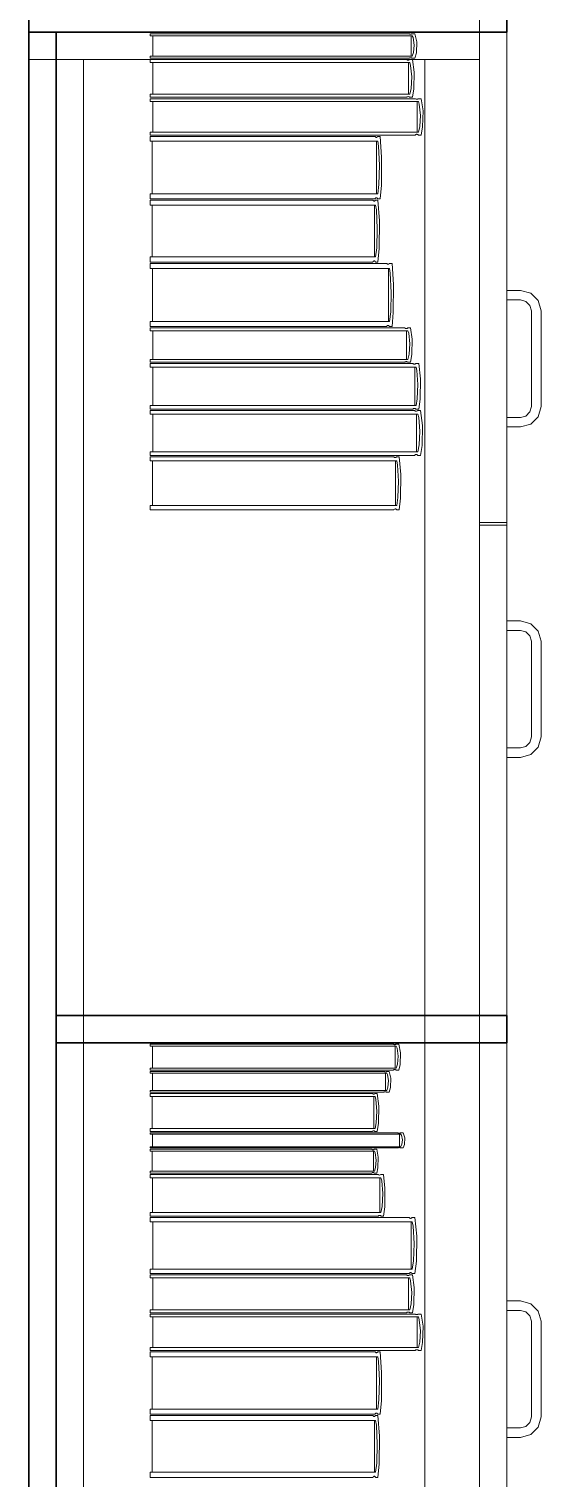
# Model space of a CAD drawing. Header units: inches. Extents: x -38 to 5698, y -33 to 92.
# Drawn here: x 292.311 to 292.686, y 17.885 to 18.946 of the extents above; entities that cross this region are included whole.
import ezdxf

# ---------------------------------------------------------------- set-up
doc = ezdxf.new("R2010")
doc.units = ezdxf.units.IN
doc.header["$MEASUREMENT"] = 0
doc.set_wipeout_variables(frame=1)
doc.linetypes.add('Wipeout_Contour', pattern=[1, 0, -1])
doc.layers.add('Interior - Mobiliario', color=7, linetype='Continuous')

msp = doc.modelspace()

# ---------------------------------------------------------------- linework, layer by layer
at = {"layer": 'Interior - Mobiliario', "color": 175, "linetype": 'Continuous', "lineweight": 13}
for p, q in [((292.3307, 18.9438), (292.3307, 17.4838)), ((292.6407, 18.9438), (292.3307, 18.9438)), ((292.6407, 17.4838), (292.6407, 18.9438)), ((292.5928, 18.9345), (292.5923, 18.929)), ((292.5944, 18.9288), (292.5947, 18.9368)), ((292.6007, 18.9238), (292.3507, 18.9238)), ((292.5914, 18.9263), (292.3994, 18.9263)), ((292.3994, 18.9263), (292.3994, 18.9249)), ((292.3994, 18.9249), (292.5891, 18.9249)), ((292.5873, 18.9239), (292.3994, 18.9239)), ((292.3994, 18.9239), (292.3994, 18.9217)), ((292.3994, 18.9217), (292.5896, 18.9217)), ((292.4013, 18.9217), (292.4013, 18.8984)), ((292.5874, 18.9238), (292.5873, 18.9239)), ((292.5877, 18.9236), (292.5874, 18.9238)), ((292.5879, 18.9235), (292.5877, 18.9236)), ((292.5882, 18.9234), (292.5879, 18.9235)), ((292.5885, 18.9234), (292.5882, 18.9234)), ((292.5888, 18.9235), (292.5885, 18.9234)), ((292.5886, 18.8984), (292.5886, 18.9217)), ((292.589, 18.9236), (292.5888, 18.9235)), ((292.5893, 18.9237), (292.589, 18.9236)), ((292.5891, 18.9249), (292.5893, 18.925)), ((292.5893, 18.925), (292.5895, 18.9251)), ((292.5894, 18.9239), (292.5893, 18.9237)), ((292.5915, 18.9239), (292.5894, 18.9239)), ((292.5895, 18.9251), (292.5898, 18.9252)), ((292.5896, 18.9217), (292.5902, 18.9196)), ((292.5898, 18.9252), (292.5901, 18.9252)), ((292.5901, 18.9252), (292.5904, 18.9252)), ((292.5904, 18.9252), (292.5906, 18.9251)), ((292.5906, 18.9251), (292.5909, 18.9251)), ((292.5909, 18.9251), (292.5911, 18.925)), ((292.5911, 18.925), (292.5913, 18.9249)), ((292.5913, 18.9249), (292.5934, 18.9249)), ((292.5923, 18.929), (292.5914, 18.9263)), ((292.5928, 18.9147), (292.5915, 18.9239)), ((292.5934, 18.9249), (292.5944, 18.9288)), ((292.6407, 18.9238), (292.6007, 18.9238)), ((292.5902, 18.9196), (292.591, 18.9111)), ((292.591, 18.9111), (292.5905, 18.9026)), ((292.5926, 18.9023), (292.5928, 18.9147)), ((292.5905, 18.9026), (292.5896, 18.8984)), ((292.5915, 18.8962), (292.5926, 18.9023)), ((292.5896, 18.8984), (292.3994, 18.8984)), ((292.3994, 18.8984), (292.3994, 18.8962)), ((292.3994, 18.8962), (292.5873, 18.8962)), ((292.5936, 18.8952), (292.3994, 18.8952)), ((292.3994, 18.8952), (292.3994, 18.8931)), ((292.3994, 18.8931), (292.596, 18.8931)), ((292.4013, 18.8931), (292.4013, 18.8708)), ((292.5873, 18.8962), (292.5875, 18.8964)), ((292.5875, 18.8964), (292.5877, 18.8965)), ((292.5877, 18.8965), (292.588, 18.8966)), ((292.588, 18.8966), (292.5883, 18.8967)), ((292.5883, 18.8967), (292.5885, 18.8967)), ((292.5885, 18.8967), (292.5888, 18.8966)), ((292.5888, 18.8966), (292.5891, 18.8965)), ((292.5891, 18.8965), (292.5893, 18.8963)), ((292.5893, 18.8963), (292.5894, 18.8962)), ((292.5894, 18.8962), (292.5915, 18.8962)), ((292.5937, 18.8951), (292.5936, 18.8952)), ((292.5939, 18.895), (292.5937, 18.8951)), ((292.5942, 18.8948), (292.5939, 18.895)), ((292.5945, 18.8948), (292.5942, 18.8948)), ((292.5948, 18.8948), (292.5945, 18.8948)), ((292.5951, 18.8948), (292.5948, 18.8948)), ((292.595, 18.8708), (292.595, 18.8931)), ((292.5954, 18.8949), (292.5951, 18.8948)), ((292.5956, 18.8951), (292.5954, 18.8949)), ((292.5958, 18.8952), (292.5956, 18.8951)), ((292.5979, 18.8952), (292.5958, 18.8952)), ((292.596, 18.8931), (292.5965, 18.8911)), ((292.5965, 18.8911), (292.5974, 18.8829)), ((292.5993, 18.8864), (292.5979, 18.8952)), ((292.5974, 18.8829), (292.5969, 18.8748)), ((292.599, 18.8745), (292.5993, 18.8864)), ((292.596, 18.8708), (292.3994, 18.8708)), ((292.3994, 18.8708), (292.3994, 18.8686)), ((292.3994, 18.8686), (292.5936, 18.8686)), ((292.5936, 18.8686), (292.5937, 18.8688)), ((292.5937, 18.8688), (292.594, 18.8689)), ((292.594, 18.8689), (292.5943, 18.869)), ((292.5943, 18.869), (292.5946, 18.8691)), ((292.5946, 18.8691), (292.5949, 18.8691)), ((292.5949, 18.8691), (292.5951, 18.869)), ((292.5951, 18.869), (292.5954, 18.8689)), ((292.5954, 18.8689), (292.5957, 18.8688)), ((292.5957, 18.8688), (292.5958, 18.8686)), ((292.5958, 18.8686), (292.5979, 18.8686)), ((292.5969, 18.8748), (292.596, 18.8708)), ((292.5979, 18.8686), (292.599, 18.8745)), ((292.5642, 18.8676), (292.3994, 18.8676)), ((292.3994, 18.8676), (292.3994, 18.864)), ((292.3994, 18.864), (292.5662, 18.864)), ((292.401, 18.864), (292.401, 18.8256)), ((292.5642, 18.8675), (292.5642, 18.8676)), ((292.5645, 18.8672), (292.5642, 18.8675)), ((292.5647, 18.867), (292.5645, 18.8672)), ((292.5649, 18.8669), (292.5647, 18.867)), ((292.5652, 18.8669), (292.5649, 18.8669)), ((292.5654, 18.867), (292.5652, 18.8669)), ((292.5653, 18.8256), (292.5653, 18.864)), ((292.5657, 18.8671), (292.5654, 18.867)), ((292.5659, 18.8674), (292.5657, 18.8671)), ((292.566, 18.8676), (292.5659, 18.8674)), ((292.5679, 18.8676), (292.566, 18.8676)), ((292.5662, 18.864), (292.5667, 18.8605)), ((292.5667, 18.8605), (292.5674, 18.8465)), ((292.569, 18.8524), (292.5679, 18.8676)), ((292.5688, 18.8319), (292.569, 18.8524)), ((292.5674, 18.8465), (292.5669, 18.8324)), ((292.5669, 18.8324), (292.5662, 18.8256)), ((292.5679, 18.8219), (292.5688, 18.8319)), ((292.5662, 18.8256), (292.3994, 18.8256)), ((292.3994, 18.8256), (292.3994, 18.8219)), ((292.3994, 18.8219), (292.5642, 18.8219)), ((292.5626, 18.8209), (292.3994, 18.8209)), ((292.3994, 18.8209), (292.3994, 18.8173)), ((292.3994, 18.8173), (292.5646, 18.8173)), ((292.401, 18.8173), (292.401, 18.7793)), ((292.5627, 18.8207), (292.5626, 18.8209)), ((292.5629, 18.8205), (292.5627, 18.8207)), ((292.5632, 18.8203), (292.5629, 18.8205)), ((292.5634, 18.8202), (292.5632, 18.8203)), ((292.5636, 18.8202), (292.5634, 18.8202)), ((292.5639, 18.8202), (292.5636, 18.8202)), ((292.5638, 18.7793), (292.5638, 18.8173)), ((292.5641, 18.8204), (292.5639, 18.8202)), ((292.5643, 18.8207), (292.5641, 18.8204)), ((292.5642, 18.8219), (292.5643, 18.8222)), ((292.5643, 18.8222), (292.5645, 18.8224)), ((292.5645, 18.8209), (292.5643, 18.8207)), ((292.5645, 18.8224), (292.5647, 18.8226)), ((292.5663, 18.8209), (292.5645, 18.8209)), ((292.5646, 18.8173), (292.5651, 18.8139)), ((292.5647, 18.8226), (292.565, 18.8227)), ((292.565, 18.8227), (292.5652, 18.8227)), ((292.5652, 18.8227), (292.5655, 18.8226)), ((292.5655, 18.8226), (292.5657, 18.8224)), ((292.5657, 18.8224), (292.5659, 18.8221)), ((292.5659, 18.8221), (292.566, 18.8219)), ((292.566, 18.8219), (292.5679, 18.8219)), ((292.5674, 18.8058), (292.5663, 18.8209)), ((292.5651, 18.8139), (292.5658, 18.8)), ((292.5672, 18.7856), (292.5674, 18.8058)), ((292.5658, 18.8), (292.5654, 18.786)), ((292.5654, 18.786), (292.5646, 18.7793)), ((292.5663, 18.7756), (292.5672, 18.7856)), ((292.5646, 18.7793), (292.3994, 18.7793)), ((292.3994, 18.7793), (292.3994, 18.7756)), ((292.3994, 18.7756), (292.5626, 18.7756)), ((292.5727, 18.7746), (292.3994, 18.7746)), ((292.3994, 18.7746), (292.3994, 18.7709)), ((292.5626, 18.7756), (292.5628, 18.7759)), ((292.5628, 18.7759), (292.563, 18.7761)), ((292.563, 18.7761), (292.5632, 18.7763)), ((292.5632, 18.7763), (292.5634, 18.7764)), ((292.5634, 18.7764), (292.5637, 18.7764)), ((292.5637, 18.7764), (292.5639, 18.7763)), ((292.5639, 18.7763), (292.5642, 18.7761)), ((292.5642, 18.7761), (292.5644, 18.7758)), ((292.5644, 18.7758), (292.5645, 18.7756)), ((292.5645, 18.7756), (292.5663, 18.7756)), ((292.5728, 18.7745), (292.5727, 18.7746)), ((292.573, 18.7742), (292.5728, 18.7745)), ((292.5732, 18.774), (292.573, 18.7742)), ((292.5735, 18.7739), (292.5732, 18.774)), ((292.5738, 18.7739), (292.5735, 18.7739)), ((292.574, 18.7739), (292.5738, 18.7739)), ((292.5743, 18.7741), (292.574, 18.7739)), ((292.5745, 18.7744), (292.5743, 18.7741)), ((292.5746, 18.7746), (292.5745, 18.7744)), ((292.5766, 18.7746), (292.5746, 18.7746)), ((292.5777, 18.7592), (292.5766, 18.7746)), ((292.3994, 18.7709), (292.5748, 18.7709)), ((292.4011, 18.7709), (292.4011, 18.732)), ((292.5739, 18.732), (292.5739, 18.7709)), ((292.5748, 18.7709), (292.5753, 18.7674)), ((292.5753, 18.7674), (292.576, 18.7532)), ((292.576, 18.7532), (292.5756, 18.739)), ((292.5775, 18.7385), (292.5777, 18.7592)), ((292.6707, 18.7548), (292.6607, 18.7548)), ((292.6607, 18.7548), (292.6607, 18.7478)), ((292.6782, 18.7527), (292.6707, 18.7548)), ((292.6837, 18.7473), (292.6782, 18.7527)), ((292.6607, 18.7478), (292.6707, 18.7478)), ((292.6707, 18.7478), (292.6747, 18.7467)), ((292.6747, 18.7467), (292.6776, 18.7438)), ((292.6776, 18.7438), (292.6787, 18.7398)), ((292.6857, 18.7398), (292.6837, 18.7473)), ((292.5748, 18.732), (292.3994, 18.732)), ((292.3994, 18.732), (292.3994, 18.7283)), ((292.5756, 18.739), (292.5748, 18.732)), ((292.5766, 18.7283), (292.5775, 18.7385)), ((292.6787, 18.7398), (292.6787, 18.6698)), ((292.6857, 18.6698), (292.6857, 18.7398)), ((292.3994, 18.7283), (292.5727, 18.7283)), ((292.5859, 18.7273), (292.3994, 18.7273)), ((292.3994, 18.7273), (292.3994, 18.7253)), ((292.3994, 18.7253), (292.5882, 18.7253)), ((292.4013, 18.7253), (292.4013, 18.7043)), ((292.5727, 18.7283), (292.5728, 18.7286)), ((292.5728, 18.7286), (292.573, 18.7288)), ((292.573, 18.7288), (292.5733, 18.729)), ((292.5733, 18.729), (292.5735, 18.7291)), ((292.5735, 18.7291), (292.5738, 18.7291)), ((292.5738, 18.7291), (292.5741, 18.729)), ((292.5741, 18.729), (292.5743, 18.7288)), ((292.5743, 18.7288), (292.5745, 18.7285)), ((292.5745, 18.7285), (292.5746, 18.7283)), ((292.5746, 18.7283), (292.5766, 18.7283)), ((292.586, 18.7272), (292.5859, 18.7273)), ((292.5863, 18.7271), (292.586, 18.7272)), ((292.5865, 18.727), (292.5863, 18.7271)), ((292.5868, 18.7269), (292.5865, 18.727)), ((292.5871, 18.7269), (292.5868, 18.7269)), ((292.5874, 18.727), (292.5871, 18.7269)), ((292.5873, 18.7043), (292.5873, 18.7253)), ((292.5876, 18.727), (292.5874, 18.727)), ((292.5879, 18.7272), (292.5876, 18.727)), ((292.588, 18.7273), (292.5879, 18.7272)), ((292.5901, 18.7273), (292.588, 18.7273)), ((292.5882, 18.7253), (292.5888, 18.7234)), ((292.5888, 18.7234), (292.5896, 18.7157)), ((292.5914, 18.719), (292.5901, 18.7273)), ((292.5896, 18.7157), (292.5891, 18.708)), ((292.5912, 18.7078), (292.5914, 18.719)), ((292.5882, 18.7043), (292.3994, 18.7043)), ((292.3994, 18.7043), (292.3994, 18.7023)), ((292.3994, 18.7023), (292.5859, 18.7023)), ((292.5918, 18.7013), (292.3994, 18.7013)), ((292.3994, 18.7013), (292.3994, 18.6986)), ((292.5859, 18.7023), (292.5861, 18.7024)), ((292.5861, 18.7024), (292.5863, 18.7025)), ((292.5863, 18.7025), (292.5866, 18.7026)), ((292.5866, 18.7026), (292.5869, 18.7027)), ((292.5869, 18.7027), (292.5872, 18.7027)), ((292.5872, 18.7027), (292.5874, 18.7026)), ((292.5874, 18.7026), (292.5877, 18.7025)), ((292.5877, 18.7025), (292.5879, 18.7024)), ((292.5879, 18.7024), (292.588, 18.7023)), ((292.588, 18.7023), (292.5901, 18.7023)), ((292.5891, 18.708), (292.5882, 18.7043)), ((292.5901, 18.7023), (292.5912, 18.7078)), ((292.592, 18.7011), (292.5918, 18.7013)), ((292.5922, 18.7009), (292.592, 18.7011)), ((292.5925, 18.7008), (292.5922, 18.7009)), ((292.5928, 18.7007), (292.5925, 18.7008)), ((292.593, 18.7007), (292.5928, 18.7007)), ((292.5933, 18.7008), (292.593, 18.7007)), ((292.5936, 18.7009), (292.5933, 18.7008)), ((292.5939, 18.7011), (292.5936, 18.7009)), ((292.594, 18.7013), (292.5939, 18.7011)), ((292.5962, 18.7013), (292.594, 18.7013)), ((292.5975, 18.6901), (292.5962, 18.7013)), ((292.3994, 18.6986), (292.5942, 18.6986)), ((292.4013, 18.6986), (292.4013, 18.6705)), ((292.5932, 18.6705), (292.5932, 18.6986)), ((292.5942, 18.6986), (292.5948, 18.6961)), ((292.5948, 18.6961), (292.5956, 18.6858)), ((292.5972, 18.6752), (292.5975, 18.6901)), ((292.5956, 18.6858), (292.5951, 18.6755)), ((292.5942, 18.6705), (292.3994, 18.6705)), ((292.3994, 18.6705), (292.3994, 18.6679)), ((292.3994, 18.6679), (292.5918, 18.6679)), ((292.5918, 18.6679), (292.592, 18.6681)), ((292.592, 18.6681), (292.5923, 18.6682)), ((292.5923, 18.6682), (292.5925, 18.6684)), ((292.5925, 18.6684), (292.5928, 18.6684)), ((292.5928, 18.6684), (292.5931, 18.6684)), ((292.5931, 18.6684), (292.5934, 18.6683)), ((292.5934, 18.6683), (292.5937, 18.6682)), ((292.5937, 18.6682), (292.5939, 18.668)), ((292.5939, 18.668), (292.594, 18.6679)), ((292.594, 18.6679), (292.5962, 18.6679)), ((292.5951, 18.6755), (292.5942, 18.6705)), ((292.5962, 18.6679), (292.5972, 18.6752)), ((292.6787, 18.6698), (292.6776, 18.6658)), ((292.6837, 18.6623), (292.6857, 18.6698)), ((292.5931, 18.6669), (292.3994, 18.6669)), ((292.3994, 18.6669), (292.3994, 18.6642)), ((292.3994, 18.6642), (292.5955, 18.6642)), ((292.4013, 18.6642), (292.4013, 18.6366)), ((292.5932, 18.6667), (292.5931, 18.6669)), ((292.5935, 18.6665), (292.5932, 18.6667)), ((292.5938, 18.6664), (292.5935, 18.6665)), ((292.594, 18.6663), (292.5938, 18.6664)), ((292.5943, 18.6663), (292.594, 18.6663)), ((292.5946, 18.6664), (292.5943, 18.6663)), ((292.5945, 18.6366), (292.5945, 18.6642)), ((292.5949, 18.6665), (292.5946, 18.6664)), ((292.5952, 18.6667), (292.5949, 18.6665)), ((292.5953, 18.6669), (292.5952, 18.6667)), ((292.5975, 18.6669), (292.5953, 18.6669)), ((292.5955, 18.6642), (292.5961, 18.6618)), ((292.5961, 18.6618), (292.5969, 18.6517)), ((292.5988, 18.6559), (292.5975, 18.6669)), ((292.6607, 18.6618), (292.6607, 18.6548)), ((292.6707, 18.6618), (292.6607, 18.6618)), ((292.6747, 18.6628), (292.6707, 18.6618)), ((292.6707, 18.6548), (292.6782, 18.6568)), ((292.6776, 18.6658), (292.6747, 18.6628)), ((292.6782, 18.6568), (292.6837, 18.6623)), ((292.5969, 18.6517), (292.5964, 18.6416)), ((292.5986, 18.6412), (292.5988, 18.6559)), ((292.6607, 18.6548), (292.6707, 18.6548)), ((292.5955, 18.6366), (292.3994, 18.6366)), ((292.3994, 18.6366), (292.3994, 18.634)), ((292.5964, 18.6416), (292.5955, 18.6366)), ((292.5975, 18.634), (292.5986, 18.6412)), ((292.3994, 18.634), (292.5931, 18.634)), ((292.5779, 18.633), (292.3994, 18.633)), ((292.3994, 18.633), (292.3994, 18.6299)), ((292.3994, 18.6299), (292.5801, 18.6299)), ((292.4012, 18.6299), (292.4012, 18.5972)), ((292.578, 18.6329), (292.5779, 18.633)), ((292.5782, 18.6326), (292.578, 18.6329)), ((292.5785, 18.6325), (292.5782, 18.6326)), ((292.5787, 18.6324), (292.5785, 18.6325)), ((292.579, 18.6324), (292.5787, 18.6324)), ((292.5793, 18.6324), (292.579, 18.6324)), ((292.5792, 18.5972), (292.5792, 18.6299)), ((292.5795, 18.6326), (292.5793, 18.6324)), ((292.5798, 18.6328), (292.5795, 18.6326)), ((292.5799, 18.633), (292.5798, 18.6328)), ((292.5819, 18.633), (292.5799, 18.633)), ((292.5801, 18.6299), (292.5806, 18.6269)), ((292.5806, 18.6269), (292.5814, 18.615)), ((292.5831, 18.62), (292.5819, 18.633)), ((292.5931, 18.634), (292.5933, 18.6342)), ((292.5933, 18.6342), (292.5935, 18.6344)), ((292.5935, 18.6344), (292.5938, 18.6345)), ((292.5938, 18.6345), (292.5941, 18.6346)), ((292.5941, 18.6346), (292.5944, 18.6345)), ((292.5944, 18.6345), (292.5947, 18.6345)), ((292.5947, 18.6345), (292.595, 18.6343)), ((292.595, 18.6343), (292.5952, 18.6341)), ((292.5952, 18.6341), (292.5953, 18.634)), ((292.5953, 18.634), (292.5975, 18.634)), ((292.5814, 18.615), (292.5809, 18.6031)), ((292.5829, 18.6027), (292.5831, 18.62)), ((292.5801, 18.5972), (292.3994, 18.5972)), ((292.3994, 18.5972), (292.3994, 18.5941)), ((292.3994, 18.5941), (292.5779, 18.5941)), ((292.5779, 18.5941), (292.578, 18.5943)), ((292.578, 18.5943), (292.5783, 18.5946)), ((292.5783, 18.5946), (292.5785, 18.5947)), ((292.5785, 18.5947), (292.5788, 18.5948)), ((292.5788, 18.5948), (292.5791, 18.5948)), ((292.5791, 18.5948), (292.5793, 18.5947)), ((292.5793, 18.5947), (292.5796, 18.5945)), ((292.5796, 18.5945), (292.5798, 18.5943)), ((292.5798, 18.5943), (292.5799, 18.5941)), ((292.5799, 18.5941), (292.5819, 18.5941)), ((292.5809, 18.6031), (292.5801, 18.5972)), ((292.5819, 18.5941), (292.5829, 18.6027)), ((292.6607, 18.5848), (292.6407, 18.5848)), ((292.6607, 18.5828), (292.6407, 18.5828)), ((292.6607, 18.5128), (292.6707, 18.5128)), ((292.6607, 18.5058), (292.6607, 18.5128)), ((292.6707, 18.5128), (292.6782, 18.5107)), ((292.6782, 18.5107), (292.6837, 18.5053)), ((292.6707, 18.5058), (292.6607, 18.5058)), ((292.6747, 18.5047), (292.6707, 18.5058)), ((292.6776, 18.5018), (292.6747, 18.5047)), ((292.6787, 18.4978), (292.6776, 18.5018)), ((292.6787, 18.4278), (292.6787, 18.4978)), ((292.6837, 18.5053), (292.6857, 18.4978)), ((292.6857, 18.4978), (292.6857, 18.4278)), ((292.6747, 18.4208), (292.6776, 18.4238)), ((292.6776, 18.4238), (292.6787, 18.4278)), ((292.6857, 18.4278), (292.6837, 18.4203)), ((292.6607, 18.4198), (292.6707, 18.4198)), ((292.6607, 18.4128), (292.6607, 18.4198)), ((292.6707, 18.4128), (292.6607, 18.4128)), ((292.6707, 18.4198), (292.6747, 18.4208)), ((292.6782, 18.4148), (292.6707, 18.4128)), ((292.6837, 18.4203), (292.6782, 18.4148)), ((292.581, 18.194), (292.5806, 18.1882)), ((292.5825, 18.188), (292.5828, 18.1964)), ((292.5797, 18.1853), (292.3994, 18.1853)), ((292.3994, 18.1853), (292.3994, 18.1838)), ((292.3994, 18.1838), (292.5775, 18.1838)), ((292.5707, 18.1828), (292.3994, 18.1828)), ((292.3994, 18.1828), (292.3994, 18.1816)), ((292.3994, 18.1816), (292.5728, 18.1816)), ((292.4011, 18.1816), (292.4011, 18.1689)), ((292.5708, 18.1828), (292.5707, 18.1828)), ((292.571, 18.1827), (292.5708, 18.1828)), ((292.5712, 18.1826), (292.571, 18.1827)), ((292.5715, 18.1826), (292.5712, 18.1826)), ((292.5718, 18.1826), (292.5715, 18.1826)), ((292.572, 18.1826), (292.5718, 18.1826)), ((292.5719, 18.1689), (292.5719, 18.1816)), ((292.5723, 18.1826), (292.572, 18.1826)), ((292.5725, 18.1827), (292.5723, 18.1826)), ((292.5726, 18.1828), (292.5725, 18.1827)), ((292.5745, 18.1828), (292.5726, 18.1828)), ((292.5728, 18.1816), (292.5733, 18.1805)), ((292.5733, 18.1805), (292.574, 18.1758)), ((292.5757, 18.1778), (292.5745, 18.1828)), ((292.5775, 18.1838), (292.5777, 18.1839)), ((292.5777, 18.1839), (292.5779, 18.184)), ((292.5779, 18.184), (292.5782, 18.1841)), ((292.5782, 18.1841), (292.5784, 18.1841)), ((292.5784, 18.1841), (292.5787, 18.1841)), ((292.5787, 18.1841), (292.579, 18.1841)), ((292.579, 18.1841), (292.5792, 18.184)), ((292.5792, 18.184), (292.5795, 18.1839)), ((292.5795, 18.1839), (292.5796, 18.1838)), ((292.5796, 18.1838), (292.5815, 18.1838)), ((292.5806, 18.1882), (292.5797, 18.1853)), ((292.5815, 18.1838), (292.5825, 18.188)), ((292.5728, 18.1689), (292.3994, 18.1689)), ((292.3994, 18.1689), (292.3994, 18.1677)), ((292.5736, 18.1712), (292.5728, 18.1689)), ((292.574, 18.1758), (292.5736, 18.1712)), ((292.5745, 18.1677), (292.5755, 18.171)), ((292.5755, 18.171), (292.5757, 18.1778)), ((292.3994, 18.1677), (292.5707, 18.1677)), ((292.5622, 18.1667), (292.3994, 18.1667)), ((292.3994, 18.1667), (292.3994, 18.1645)), ((292.3994, 18.1645), (292.5642, 18.1645)), ((292.401, 18.1645), (292.401, 18.141)), ((292.5623, 18.1666), (292.5622, 18.1667)), ((292.5625, 18.1664), (292.5623, 18.1666)), ((292.5627, 18.1663), (292.5625, 18.1664)), ((292.563, 18.1662), (292.5627, 18.1663)), ((292.5632, 18.1662), (292.563, 18.1662)), ((292.5634, 18.1663), (292.5632, 18.1662)), ((292.5633, 18.141), (292.5633, 18.1645)), ((292.5637, 18.1664), (292.5634, 18.1663)), ((292.5639, 18.1665), (292.5637, 18.1664)), ((292.564, 18.1667), (292.5639, 18.1665)), ((292.5658, 18.1667), (292.564, 18.1667)), ((292.5642, 18.1645), (292.5647, 18.1623)), ((292.5647, 18.1623), (292.5654, 18.1538)), ((292.567, 18.1574), (292.5658, 18.1667)), ((292.5707, 18.1677), (292.5708, 18.1678)), ((292.5708, 18.1678), (292.5711, 18.1678)), ((292.5711, 18.1678), (292.5713, 18.1679)), ((292.5713, 18.1679), (292.5716, 18.1679)), ((292.5716, 18.1679), (292.5718, 18.1679)), ((292.5718, 18.1679), (292.5721, 18.1679)), ((292.5721, 18.1679), (292.5723, 18.1678)), ((292.5723, 18.1678), (292.5725, 18.1677)), ((292.5725, 18.1677), (292.5726, 18.1677)), ((292.5726, 18.1677), (292.5745, 18.1677)), ((292.5654, 18.1538), (292.5649, 18.1452)), ((292.5668, 18.1449), (292.567, 18.1574)), ((292.5642, 18.141), (292.3994, 18.141)), ((292.3994, 18.141), (292.3994, 18.1388)), ((292.3994, 18.1388), (292.5622, 18.1388)), ((292.5807, 18.1378), (292.3994, 18.1378)), ((292.3994, 18.1378), (292.3994, 18.1369)), ((292.3994, 18.1369), (292.5829, 18.1369)), ((292.4012, 18.1369), (292.4012, 18.1277)), ((292.5622, 18.1388), (292.5623, 18.139)), ((292.5623, 18.139), (292.5625, 18.1391)), ((292.5625, 18.1391), (292.5628, 18.1392)), ((292.5628, 18.1392), (292.563, 18.1393)), ((292.563, 18.1393), (292.5633, 18.1393)), ((292.5633, 18.1393), (292.5635, 18.1392)), ((292.5635, 18.1392), (292.5637, 18.1391)), ((292.5637, 18.1391), (292.5639, 18.1389)), ((292.5639, 18.1389), (292.564, 18.1388)), ((292.564, 18.1388), (292.5658, 18.1388)), ((292.5649, 18.1452), (292.5642, 18.141)), ((292.5658, 18.1388), (292.5668, 18.1449)), ((292.5808, 18.1378), (292.5807, 18.1378)), ((292.581, 18.1377), (292.5808, 18.1378)), ((292.5813, 18.1376), (292.581, 18.1377)), ((292.5816, 18.1376), (292.5813, 18.1376)), ((292.5818, 18.1376), (292.5816, 18.1376)), ((292.5821, 18.1376), (292.5818, 18.1376)), ((292.582, 18.1277), (292.582, 18.1369)), ((292.5824, 18.1377), (292.5821, 18.1376)), ((292.5826, 18.1377), (292.5824, 18.1377)), ((292.5827, 18.1378), (292.5826, 18.1377)), ((292.5848, 18.1378), (292.5827, 18.1378)), ((292.5829, 18.1369), (292.5835, 18.1361)), ((292.586, 18.1341), (292.5848, 18.1378)), ((292.5829, 18.1277), (292.3994, 18.1277)), ((292.3994, 18.1277), (292.3994, 18.1268)), ((292.3994, 18.1268), (292.5807, 18.1268)), ((292.5617, 18.1258), (292.3994, 18.1258)), ((292.3994, 18.1258), (292.3994, 18.1244)), ((292.5618, 18.1257), (292.5617, 18.1258)), ((292.562, 18.1256), (292.5618, 18.1257)), ((292.5634, 18.1257), (292.5632, 18.1256)), ((292.5636, 18.1258), (292.5634, 18.1257)), ((292.5654, 18.1258), (292.5636, 18.1258)), ((292.5665, 18.12), (292.5654, 18.1258)), ((292.5807, 18.1268), (292.5808, 18.1268)), ((292.5808, 18.1268), (292.5811, 18.1269)), ((292.5811, 18.1269), (292.5813, 18.127)), ((292.5813, 18.127), (292.5816, 18.127)), ((292.5816, 18.127), (292.5819, 18.127)), ((292.5819, 18.127), (292.5822, 18.1269)), ((292.5822, 18.1269), (292.5824, 18.1269)), ((292.5824, 18.1269), (292.5826, 18.1268)), ((292.5826, 18.1268), (292.5827, 18.1268)), ((292.5827, 18.1268), (292.5848, 18.1268)), ((292.5838, 18.1293), (292.5829, 18.1277)), ((292.5835, 18.1361), (292.5842, 18.1327)), ((292.5842, 18.1327), (292.5838, 18.1293)), ((292.5848, 18.1268), (292.5858, 18.1292)), ((292.5858, 18.1292), (292.586, 18.1341)), ((292.3994, 18.1244), (292.5637, 18.1244)), ((292.401, 18.1244), (292.401, 18.1098)), ((292.5623, 18.1255), (292.562, 18.1256)), ((292.5625, 18.1255), (292.5623, 18.1255)), ((292.5628, 18.1255), (292.5625, 18.1255)), ((292.563, 18.1255), (292.5628, 18.1255)), ((292.5629, 18.1098), (292.5629, 18.1244)), ((292.5632, 18.1256), (292.563, 18.1255)), ((292.5637, 18.1244), (292.5642, 18.1231)), ((292.5642, 18.1231), (292.5649, 18.1178)), ((292.5649, 18.1178), (292.5645, 18.1124)), ((292.5663, 18.1122), (292.5665, 18.12)), ((292.5637, 18.1098), (292.3994, 18.1098)), ((292.3994, 18.1098), (292.3994, 18.1084)), ((292.3994, 18.1084), (292.5617, 18.1084)), ((292.5665, 18.1074), (292.3994, 18.1074)), ((292.3994, 18.1074), (292.3994, 18.105)), ((292.3994, 18.105), (292.5685, 18.105)), ((292.4011, 18.105), (292.4011, 18.0794)), ((292.5617, 18.1084), (292.5619, 18.1085)), ((292.5619, 18.1085), (292.5621, 18.1086)), ((292.5621, 18.1086), (292.5623, 18.1087)), ((292.5623, 18.1087), (292.5626, 18.1087)), ((292.5626, 18.1087), (292.5628, 18.1087)), ((292.5628, 18.1087), (292.563, 18.1087)), ((292.563, 18.1087), (292.5633, 18.1086)), ((292.5633, 18.1086), (292.5635, 18.1085)), ((292.5635, 18.1085), (292.5636, 18.1084)), ((292.5636, 18.1084), (292.5654, 18.1084)), ((292.5645, 18.1124), (292.5637, 18.1098)), ((292.5654, 18.1084), (292.5663, 18.1122)), ((292.5666, 18.1073), (292.5665, 18.1074)), ((292.5668, 18.1071), (292.5666, 18.1073)), ((292.567, 18.107), (292.5668, 18.1071)), ((292.5673, 18.1069), (292.567, 18.107)), ((292.5675, 18.1069), (292.5673, 18.1069)), ((292.5678, 18.107), (292.5675, 18.1069)), ((292.5677, 18.0794), (292.5677, 18.105)), ((292.568, 18.1071), (292.5678, 18.107)), ((292.5683, 18.1073), (292.568, 18.1071)), ((292.5684, 18.1074), (292.5683, 18.1073)), ((292.5703, 18.1074), (292.5684, 18.1074)), ((292.5685, 18.105), (292.5691, 18.1027)), ((292.5714, 18.0973), (292.5703, 18.1074)), ((292.5691, 18.1027), (292.5698, 18.0933)), ((292.5712, 18.0836), (292.5714, 18.0973)), ((292.5693, 18.0839), (292.5685, 18.0794)), ((292.5698, 18.0933), (292.5693, 18.0839)), ((292.5703, 18.0769), (292.5712, 18.0836)), ((292.5685, 18.0794), (292.3994, 18.0794)), ((292.3994, 18.0794), (292.3994, 18.0769)), ((292.3994, 18.0769), (292.5665, 18.0769)), ((292.5891, 18.0759), (292.3994, 18.0759)), ((292.3994, 18.0759), (292.3994, 18.0726)), ((292.3994, 18.0726), (292.5914, 18.0726)), ((292.4013, 18.0726), (292.4013, 18.0381)), ((292.5665, 18.0769), (292.5666, 18.0771)), ((292.5666, 18.0771), (292.5669, 18.0773)), ((292.5669, 18.0773), (292.5671, 18.0774)), ((292.5671, 18.0774), (292.5674, 18.0774)), ((292.5674, 18.0774), (292.5676, 18.0774)), ((292.5676, 18.0774), (292.5678, 18.0774)), ((292.5678, 18.0774), (292.5681, 18.0772)), ((292.5681, 18.0772), (292.5683, 18.077)), ((292.5683, 18.077), (292.5684, 18.0769)), ((292.5684, 18.0769), (292.5703, 18.0769)), ((292.5892, 18.0758), (292.5891, 18.0759)), ((292.5895, 18.0755), (292.5892, 18.0758)), ((292.5897, 18.0753), (292.5895, 18.0755)), ((292.59, 18.0752), (292.5897, 18.0753)), ((292.5903, 18.0752), (292.59, 18.0752)), ((292.5906, 18.0753), (292.5903, 18.0752)), ((292.5905, 18.0381), (292.5905, 18.0726)), ((292.5908, 18.0755), (292.5906, 18.0753)), ((292.5911, 18.0757), (292.5908, 18.0755)), ((292.5913, 18.0759), (292.5911, 18.0757)), ((292.5934, 18.0759), (292.5913, 18.0759)), ((292.5914, 18.0726), (292.592, 18.0695)), ((292.5947, 18.0622), (292.5934, 18.0759)), ((292.592, 18.0695), (292.5928, 18.0569)), ((292.5944, 18.0438), (292.5947, 18.0622)), ((292.5928, 18.0569), (292.5923, 18.0442)), ((292.5923, 18.0442), (292.5914, 18.0381)), ((292.5934, 18.0348), (292.5944, 18.0438)), ((292.5914, 18.0381), (292.3994, 18.0381)), ((292.3994, 18.0381), (292.3994, 18.0348)), ((292.3994, 18.0348), (292.5891, 18.0348)), ((292.5873, 18.0338), (292.3994, 18.0338)), ((292.3994, 18.0338), (292.3994, 18.0316)), ((292.3994, 18.0316), (292.5896, 18.0316)), ((292.4013, 18.0316), (292.4013, 18.0083)), ((292.5874, 18.0337), (292.5873, 18.0338)), ((292.5877, 18.0335), (292.5874, 18.0337)), ((292.5879, 18.0334), (292.5877, 18.0335)), ((292.5882, 18.0333), (292.5879, 18.0334)), ((292.5885, 18.0333), (292.5882, 18.0333)), ((292.5888, 18.0334), (292.5885, 18.0333)), ((292.5886, 18.0083), (292.5886, 18.0316)), ((292.589, 18.0335), (292.5888, 18.0334)), ((292.5893, 18.0336), (292.589, 18.0335)), ((292.5891, 18.0348), (292.5893, 18.035)), ((292.5893, 18.035), (292.5895, 18.0352)), ((292.5894, 18.0338), (292.5893, 18.0336)), ((292.5915, 18.0338), (292.5894, 18.0338)), ((292.5895, 18.0352), (292.5898, 18.0354)), ((292.5896, 18.0316), (292.5902, 18.0295)), ((292.5898, 18.0354), (292.5901, 18.0355)), ((292.5901, 18.0355), (292.5904, 18.0355)), ((292.5904, 18.0355), (292.5906, 18.0354)), ((292.5906, 18.0354), (292.5909, 18.0352)), ((292.5909, 18.0352), (292.5911, 18.0349)), ((292.5911, 18.0349), (292.5913, 18.0348)), ((292.5913, 18.0348), (292.5934, 18.0348)), ((292.5928, 18.0246), (292.5915, 18.0338)), ((292.5902, 18.0295), (292.591, 18.021)), ((292.591, 18.021), (292.5905, 18.0125)), ((292.5926, 18.0122), (292.5928, 18.0246)), ((292.5905, 18.0125), (292.5896, 18.0083)), ((292.5915, 18.0061), (292.5926, 18.0122)), ((292.6707, 18.0148), (292.6607, 18.0148)), ((292.6607, 18.0148), (292.6607, 18.0078)), ((292.6782, 18.0127), (292.6707, 18.0148)), ((292.6837, 18.0073), (292.6782, 18.0127)), ((292.5896, 18.0083), (292.3994, 18.0083)), ((292.3994, 18.0083), (292.3994, 18.0061)), ((292.3994, 18.0061), (292.5873, 18.0061)), ((292.5936, 18.0051), (292.3994, 18.0051)), ((292.3994, 18.0051), (292.3994, 18.003)), ((292.3994, 18.003), (292.596, 18.003)), ((292.4013, 18.003), (292.4013, 17.9807)), ((292.5873, 18.0061), (292.5875, 18.0063)), ((292.5875, 18.0063), (292.5877, 18.0064)), ((292.5877, 18.0064), (292.588, 18.0065)), ((292.588, 18.0065), (292.5883, 18.0066)), ((292.5883, 18.0066), (292.5885, 18.0066)), ((292.5885, 18.0066), (292.5888, 18.0065)), ((292.5888, 18.0065), (292.5891, 18.0064)), ((292.5891, 18.0064), (292.5893, 18.0062)), ((292.5893, 18.0062), (292.5894, 18.0061)), ((292.5894, 18.0061), (292.5915, 18.0061)), ((292.5937, 18.005), (292.5936, 18.0051)), ((292.5939, 18.0049), (292.5937, 18.005)), ((292.5942, 18.0047), (292.5939, 18.0049)), ((292.5945, 18.0047), (292.5942, 18.0047)), ((292.5948, 18.0047), (292.5945, 18.0047)), ((292.5951, 18.0047), (292.5948, 18.0047)), ((292.595, 17.9807), (292.595, 18.003)), ((292.5954, 18.0048), (292.5951, 18.0047)), ((292.5956, 18.005), (292.5954, 18.0048)), ((292.5958, 18.0051), (292.5956, 18.005)), ((292.5979, 18.0051), (292.5958, 18.0051)), ((292.596, 18.003), (292.5965, 18.001)), ((292.5965, 18.001), (292.5974, 17.9928)), ((292.5993, 17.9963), (292.5979, 18.0051)), ((292.6607, 18.0078), (292.6707, 18.0078)), ((292.6707, 18.0078), (292.6747, 18.0067)), ((292.6747, 18.0067), (292.6776, 18.0038)), ((292.6776, 18.0038), (292.6787, 17.9998)), ((292.6787, 17.9998), (292.6787, 17.9298)), ((292.6857, 17.9998), (292.6837, 18.0073)), ((292.6857, 17.9298), (292.6857, 17.9998)), ((292.5974, 17.9928), (292.5969, 17.9846)), ((292.599, 17.9844), (292.5993, 17.9963)), ((292.596, 17.9807), (292.3994, 17.9807)), ((292.3994, 17.9807), (292.3994, 17.9785)), ((292.3994, 17.9785), (292.5936, 17.9785)), ((292.5642, 17.9775), (292.3994, 17.9775)), ((292.3994, 17.9775), (292.3994, 17.9739)), ((292.5642, 17.9774), (292.5642, 17.9775)), ((292.5645, 17.9771), (292.5642, 17.9774)), ((292.5659, 17.9773), (292.5657, 17.977)), ((292.566, 17.9775), (292.5659, 17.9773)), ((292.5679, 17.9775), (292.566, 17.9775)), ((292.569, 17.9623), (292.5679, 17.9775)), ((292.5936, 17.9785), (292.5937, 17.9787)), ((292.5937, 17.9787), (292.594, 17.9788)), ((292.594, 17.9788), (292.5943, 17.9789)), ((292.5943, 17.9789), (292.5946, 17.979)), ((292.5946, 17.979), (292.5949, 17.979)), ((292.5949, 17.979), (292.5951, 17.9789)), ((292.5951, 17.9789), (292.5954, 17.9788)), ((292.5954, 17.9788), (292.5957, 17.9786)), ((292.5957, 17.9786), (292.5958, 17.9785)), ((292.5958, 17.9785), (292.5979, 17.9785)), ((292.5969, 17.9846), (292.596, 17.9807)), ((292.5979, 17.9785), (292.599, 17.9844)), ((292.3994, 17.9739), (292.5662, 17.9739)), ((292.401, 17.9739), (292.401, 17.9355)), ((292.5647, 17.9769), (292.5645, 17.9771)), ((292.5649, 17.9768), (292.5647, 17.9769)), ((292.5652, 17.9768), (292.5649, 17.9768)), ((292.5654, 17.9769), (292.5652, 17.9768)), ((292.5653, 17.9355), (292.5653, 17.9739)), ((292.5657, 17.977), (292.5654, 17.9769)), ((292.5662, 17.9739), (292.5667, 17.9704)), ((292.5667, 17.9704), (292.5674, 17.9564)), ((292.5674, 17.9564), (292.5669, 17.9423)), ((292.5688, 17.9418), (292.569, 17.9623)), ((292.5662, 17.9355), (292.3994, 17.9355)), ((292.3994, 17.9355), (292.3994, 17.9318)), ((292.5669, 17.9423), (292.5662, 17.9355)), ((292.5679, 17.9318), (292.5688, 17.9418)), ((292.3994, 17.9318), (292.5642, 17.9318)), ((292.5626, 17.9308), (292.3994, 17.9308)), ((292.3994, 17.9308), (292.3994, 17.9272)), ((292.3994, 17.9272), (292.5646, 17.9272)), ((292.401, 17.9272), (292.401, 17.8892)), ((292.5627, 17.9306), (292.5626, 17.9308)), ((292.5629, 17.9304), (292.5627, 17.9306)), ((292.5632, 17.9302), (292.5629, 17.9304)), ((292.5634, 17.9301), (292.5632, 17.9302)), ((292.5636, 17.9301), (292.5634, 17.9301)), ((292.5639, 17.9301), (292.5636, 17.9301)), ((292.5638, 17.8892), (292.5638, 17.9272)), ((292.5641, 17.9303), (292.5639, 17.9301)), ((292.5643, 17.9306), (292.5641, 17.9303)), ((292.5642, 17.9318), (292.5643, 17.9321)), ((292.5643, 17.9321), (292.5645, 17.9323)), ((292.5645, 17.9308), (292.5643, 17.9306)), ((292.5645, 17.9323), (292.5647, 17.9325)), ((292.5663, 17.9308), (292.5645, 17.9308)), ((292.5646, 17.9272), (292.5651, 17.9238)), ((292.5647, 17.9325), (292.565, 17.9326)), ((292.565, 17.9326), (292.5652, 17.9326)), ((292.5652, 17.9326), (292.5655, 17.9325)), ((292.5655, 17.9325), (292.5657, 17.9323)), ((292.5657, 17.9323), (292.5659, 17.932)), ((292.5659, 17.932), (292.566, 17.9318)), ((292.566, 17.9318), (292.5679, 17.9318)), ((292.5674, 17.9157), (292.5663, 17.9308)), ((292.6776, 17.9258), (292.6747, 17.9228)), ((292.6787, 17.9298), (292.6776, 17.9258)), ((292.6837, 17.9223), (292.6857, 17.9298)), ((292.5651, 17.9238), (292.5658, 17.9099)), ((292.5672, 17.8955), (292.5674, 17.9157)), ((292.6607, 17.9218), (292.6607, 17.9148)), ((292.6707, 17.9218), (292.6607, 17.9218)), ((292.6607, 17.9148), (292.6707, 17.9148)), ((292.6747, 17.9228), (292.6707, 17.9218)), ((292.6707, 17.9148), (292.6782, 17.9168)), ((292.6782, 17.9168), (292.6837, 17.9223)), ((292.5658, 17.9099), (292.5654, 17.8959)), ((292.5654, 17.8959), (292.5646, 17.8892)), ((292.5663, 17.8855), (292.5672, 17.8955)), ((292.5646, 17.8892), (292.3994, 17.8892)), ((292.3994, 17.8892), (292.3994, 17.8855)), ((292.3994, 17.8855), (292.5626, 17.8855)), ((292.5626, 17.8855), (292.5628, 17.8858)), ((292.5628, 17.8858), (292.563, 17.886)), ((292.563, 17.886), (292.5632, 17.8862)), ((292.5632, 17.8862), (292.5634, 17.8863)), ((292.5634, 17.8863), (292.5637, 17.8863)), ((292.5637, 17.8863), (292.5639, 17.8862)), ((292.5639, 17.8862), (292.5642, 17.886)), ((292.5642, 17.886), (292.5644, 17.8857)), ((292.5644, 17.8857), (292.5645, 17.8855)), ((292.5645, 17.8855), (292.5663, 17.8855))]:
    msp.add_line(p, q, dxfattribs=at)

# ---------------------------------------------------------------- next in the draw order: wipeouts: each hides what was drawn before it
at = {"color": 254, "linetype": 'Wipeout_Contour', "lineweight": 0, "ltscale": 9708.964514}
msp.add_wipeout([(292.6607, 18.2038), (292.6607, 18.2238), (292.3307, 18.2238), (292.3307, 18.2038)], dxfattribs=at).dxf.layer = 'Interior - Mobiliario'

# ---------------------------------------------------------------- next in the draw order: linework, layer by layer
at = {"layer": 'Interior - Mobiliario', "color": 175, "linetype": 'Continuous', "lineweight": 13}
for p, q in [((292.3507, 17.5038), (292.3507, 18.9238)), ((292.6007, 18.9238), (292.6007, 17.5038)), ((292.6407, 17.5038), (292.6407, 18.9238)), ((292.6407, 18.2238), (292.6407, 18.5828)), ((292.6607, 18.2238), (292.6607, 18.5828)), ((292.3307, 18.2238), (292.3307, 18.2038)), ((292.6607, 18.2238), (292.3307, 18.2238)), ((292.6607, 18.2238), (292.6407, 18.2238)), ((292.6607, 18.2038), (292.6607, 18.2238)), ((292.6607, 18.2038), (292.6607, 18.2238)), ((292.3307, 18.2038), (292.6607, 18.2038)), ((292.5775, 18.2028), (292.3994, 18.2028)), ((292.3994, 18.2028), (292.3994, 18.2012)), ((292.3994, 18.2012), (292.5797, 18.2012)), ((292.4012, 18.2012), (292.4012, 18.1853)), ((292.5776, 18.2027), (292.5775, 18.2028)), ((292.5779, 18.2026), (292.5776, 18.2027)), ((292.5781, 18.2025), (292.5779, 18.2026)), ((292.5784, 18.2024), (292.5781, 18.2025)), ((292.5787, 18.2024), (292.5784, 18.2024)), ((292.5789, 18.2025), (292.5787, 18.2024)), ((292.5788, 18.1853), (292.5788, 18.2012)), ((292.5792, 18.2025), (292.5789, 18.2025)), ((292.5794, 18.2027), (292.5792, 18.2025)), ((292.5796, 18.2028), (292.5794, 18.2027)), ((292.5815, 18.2028), (292.5796, 18.2028)), ((292.5797, 18.2012), (292.5803, 18.1998)), ((292.5828, 18.1964), (292.5815, 18.2028)), ((292.6407, 18.2038), (292.6407, 17.8448)), ((292.6607, 18.2038), (292.6407, 18.2038)), ((292.6607, 18.2038), (292.6607, 17.8448)), ((292.5803, 18.1998), (292.581, 18.194))]:
    msp.add_line(p, q, dxfattribs=at)
at = {"layer": 'Interior - Mobiliario', "color": 175, "linetype": 'Continuous', "lineweight": 30}
for p, q in [((292.6607, 18.2238), (292.3307, 18.2238)), ((292.3307, 18.2238), (292.3307, 18.2038)), ((292.6607, 18.2238), (292.6607, 18.2038)), ((292.6607, 18.2038), (292.3307, 18.2038))]:
    msp.add_line(p, q, dxfattribs=at)

# ---------------------------------------------------------------- next in the draw order: wipeouts: each hides what was drawn before it
at = {"color": 254, "linetype": 'Wipeout_Contour', "lineweight": 0, "ltscale": 9708.26497}
msp.add_wipeout([(292.3307, 17.4838), (292.3307, 18.9438), (292.3107, 18.9438), (292.3107, 17.4838)], dxfattribs=at).dxf.layer = 'Interior - Mobiliario'

# ---------------------------------------------------------------- next in the draw order: linework, layer by layer
at = {"layer": 'Interior - Mobiliario', "color": 175, "linetype": 'Continuous', "lineweight": 30}
for p, q in [((292.3307, 18.9438), (292.3107, 18.9438)), ((292.3107, 18.9438), (292.3107, 17.4838)), ((292.3307, 18.9438), (292.3307, 17.4838))]:
    msp.add_line(p, q, dxfattribs=at)
at = {"layer": 'Interior - Mobiliario', "color": 175, "linetype": 'Continuous', "lineweight": 13}
for p, q in [((292.3107, 18.9438), (292.3107, 17.4838)), ((292.3307, 18.9438), (292.3107, 18.9438)), ((292.3307, 17.4838), (292.3307, 18.9438)), ((292.3107, 18.9238), (292.3107, 17.5038)), ((292.3507, 18.9238), (292.3107, 18.9238)), ((292.3307, 18.2238), (292.3307, 18.2038)), ((292.6607, 18.2238), (292.3307, 18.2238)), ((292.3307, 18.2038), (292.6607, 18.2038))]:
    msp.add_line(p, q, dxfattribs=at)

# ---------------------------------------------------------------- next in the draw order: wipeouts: each hides what was drawn before it
at = {"color": 254, "linetype": 'Wipeout_Contour', "lineweight": 0, "ltscale": 9708.947178}
msp.add_wipeout([(292.6607, 18.9438), (292.6607, 18.9638), (292.3107, 18.9638), (292.3107, 18.9438)], dxfattribs=at).dxf.layer = 'Interior - Mobiliario'

# ---------------------------------------------------------------- next in the draw order: linework, layer by layer
at = {"layer": 'Interior - Mobiliario', "color": 175, "linetype": 'Continuous', "lineweight": 30}
for p, q in [((292.3107, 18.9638), (292.3107, 18.9438)), ((292.6607, 18.9638), (292.6607, 18.9438)), ((292.6607, 18.9438), (292.3107, 18.9438))]:
    msp.add_line(p, q, dxfattribs=at)
at = {"layer": 'Interior - Mobiliario', "color": 175, "linetype": 'Continuous', "lineweight": 13}
for p, q in [((292.3107, 18.9638), (292.3107, 18.9438)), ((292.3107, 18.9638), (292.3107, 18.9238)), ((292.3107, 17.4638), (292.3107, 18.9638)), ((292.6407, 18.9238), (292.6407, 18.9638)), ((292.6607, 18.9438), (292.6607, 18.9638)), ((292.6607, 18.9638), (292.6607, 17.4638)), ((292.3107, 18.9438), (292.6607, 18.9438)), ((292.3107, 18.9438), (292.3107, 17.4838)), ((292.6607, 18.9438), (292.3107, 18.9438)), ((292.3307, 18.9438), (292.3307, 17.4838)), ((292.6607, 18.9438), (292.3307, 18.9438)), ((292.3307, 18.9438), (292.3307, 17.4838)), ((292.6407, 18.9438), (292.3307, 18.9438)), ((292.3307, 18.9438), (292.3307, 17.4838)), ((292.6407, 18.9438), (292.3307, 18.9438)), ((292.6407, 17.4838), (292.6407, 18.9438)), ((292.6407, 17.4838), (292.6407, 18.9438)), ((292.6407, 18.9438), (292.6407, 18.5848)), ((292.6607, 18.9438), (292.6407, 18.9438)), ((292.6607, 17.4838), (292.6607, 18.9438)), ((292.6607, 17.4838), (292.6607, 18.9438)), ((292.6607, 18.9438), (292.6607, 18.5848)), ((292.5891, 18.9428), (292.3994, 18.9428)), ((292.3994, 18.9428), (292.3994, 18.9413)), ((292.3994, 18.9413), (292.5914, 18.9413)), ((292.4013, 18.9413), (292.4013, 18.9263)), ((292.5892, 18.9427), (292.5891, 18.9428)), ((292.5895, 18.9426), (292.5892, 18.9427)), ((292.5897, 18.9425), (292.5895, 18.9426)), ((292.59, 18.9425), (292.5897, 18.9425)), ((292.5903, 18.9425), (292.59, 18.9425)), ((292.5906, 18.9425), (292.5903, 18.9425)), ((292.5905, 18.9263), (292.5905, 18.9413)), ((292.5908, 18.9426), (292.5906, 18.9425)), ((292.5911, 18.9427), (292.5908, 18.9426)), ((292.5913, 18.9428), (292.5911, 18.9427)), ((292.5934, 18.9428), (292.5913, 18.9428)), ((292.5914, 18.9413), (292.592, 18.94)), ((292.592, 18.94), (292.5928, 18.9345)), ((292.5947, 18.9368), (292.5934, 18.9428))]:
    msp.add_line(p, q, dxfattribs=at)

doc.saveas('drawing.dxf')
